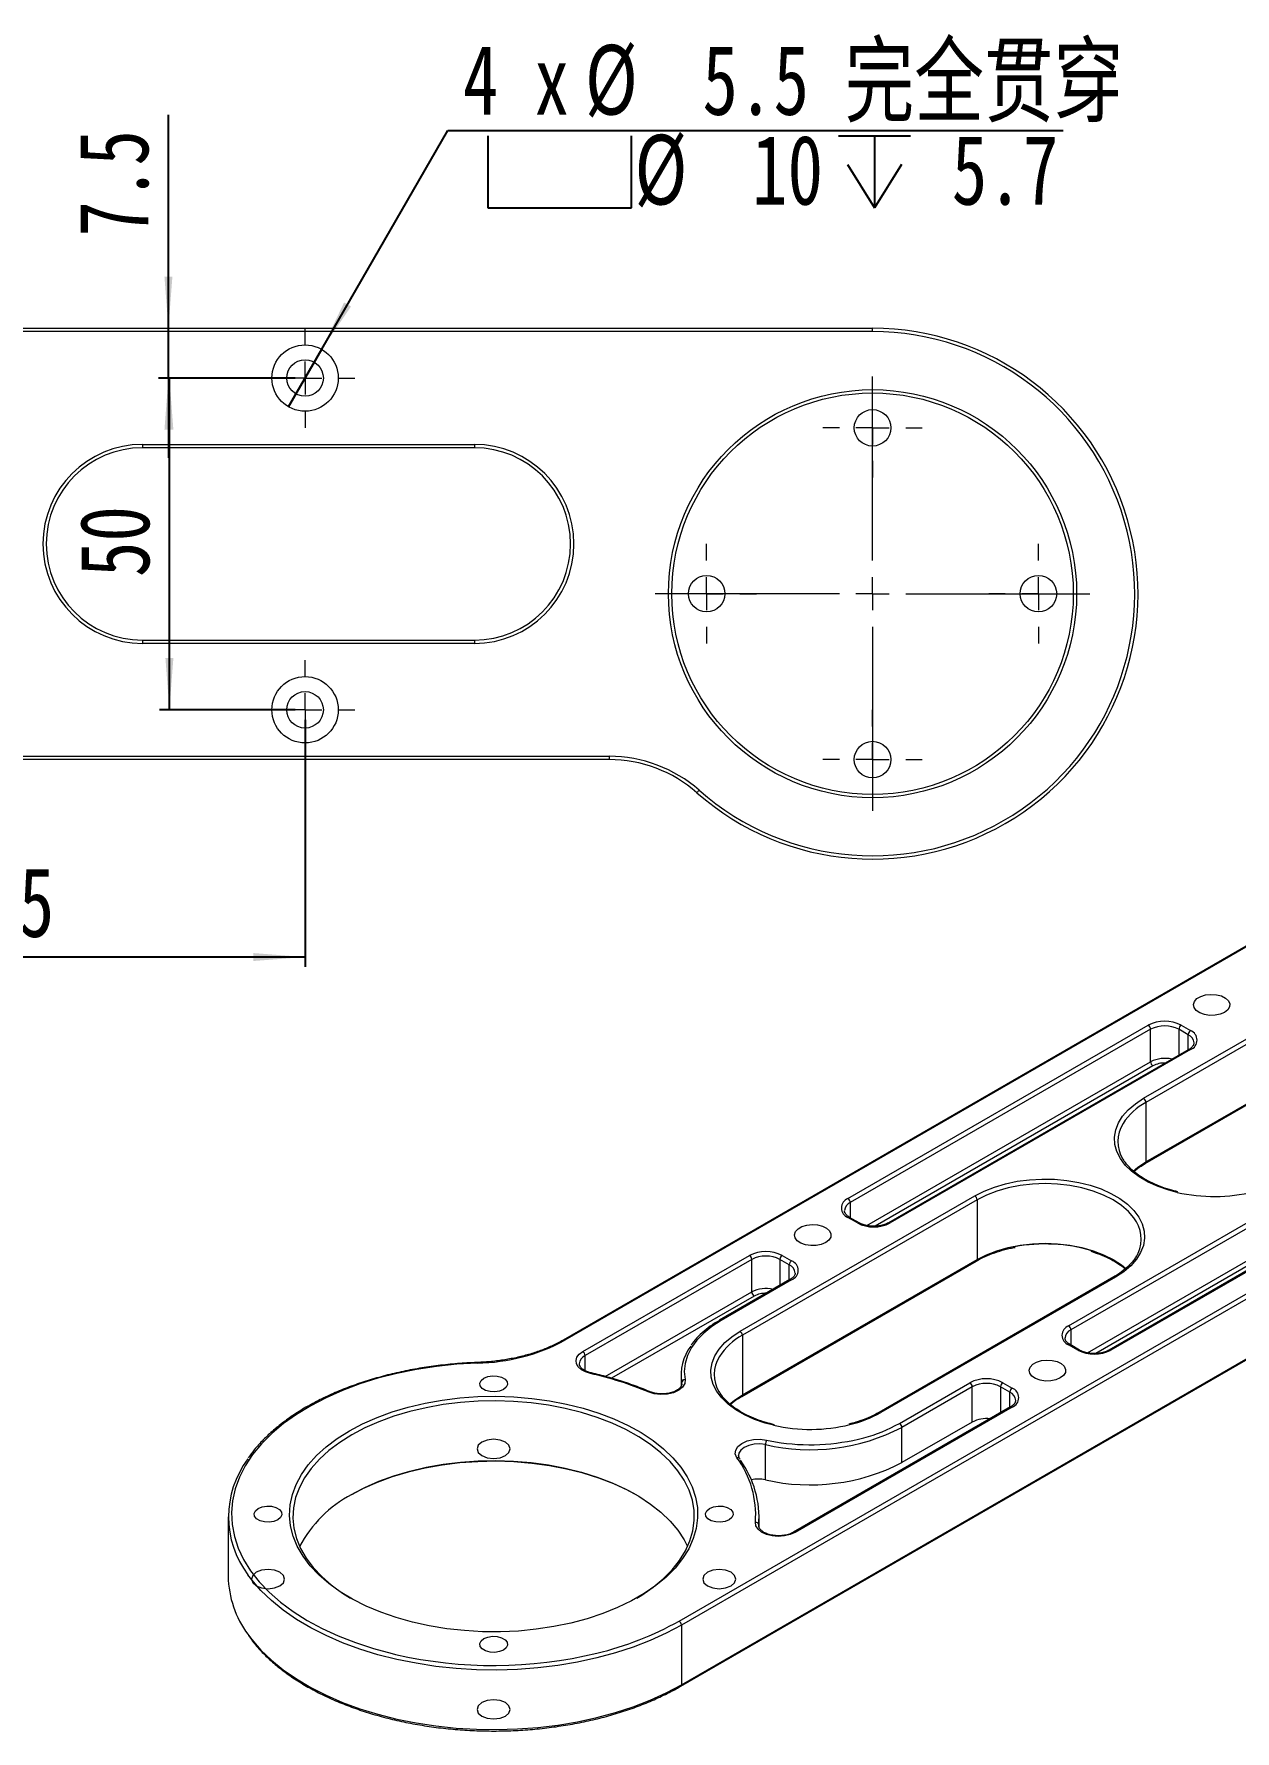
# Model space of a CAD drawing. Header units: millimetres. Extents: x 12 to 1160, y 8 to 1479.
# Drawn here: x 500.9 to 802.6, y 270.8 to 697.1 of the extents above; entities that cross this region are included whole.
import ezdxf

# ---------------------------------------------------------------- set-up
doc = ezdxf.new("R2010")
doc.units = ezdxf.units.MM
doc.linetypes.add('SLD-实线', pattern=[0])
doc.layers.add('标注层', color=96, linetype='SLD-实线')
doc.styles.add('SLDTEXTSTYLE0', font='HYSWLONGFANGSONG.TTF', dxfattribs={"bigfont": 'bigfont'})
doc.styles.add('SLDTEXTSTYLE3', font='HYSWLONGFANGSONG.TTF')
doc.dimstyles.new('SLDDIMSTYLE2', dxfattribs={"dimtxt": 17.5, "dimasz": 13, "dimexe": 0, "dimexo": 0.0625, "dimgap": 4.375, "dimtad": 1, "dimdec": 3, "dimlfac": 3, "dimrnd": 1e-09, "dimzin": 12, "dimdsep": 46, "dimtxsty": 'SLDTEXTSTYLE3', "dimsah": 1, "dimcen": 0.09, "dimadec": 0, "dimazin": 3, "dimtfac": 1, "dimtdec": 3, "dimtofl": 0, "dimtmove": 0, "dimatfit": 3, "dimfxl": 0, "dimfrac": 2, "dimtolj": 1, "dimtzin": 12, "dimarcsym": 0})
doc.dimstyles.new('SLDDIMSTYLE3', dxfattribs={"dimtxt": 17.5, "dimasz": 13, "dimexe": 0, "dimexo": 0.0625, "dimgap": 4.375, "dimtad": 1, "dimdec": 3, "dimlfac": 3, "dimrnd": 1e-09, "dimzin": 12, "dimdsep": 46, "dimtxsty": 'SLDTEXTSTYLE3', "dimsah": 1, "dimcen": 0.09, "dimadec": 0, "dimazin": 3, "dimtfac": 1, "dimtdec": 3, "dimtmove": 0, "dimatfit": 0, "dimfxl": 0, "dimfrac": 2, "dimtolj": 1, "dimtzin": 12, "dimarcsym": 0})
doc.dimstyles.new('SLDDIMSTYLE7', dxfattribs={"dimtxt": 17.5, "dimasz": 13, "dimexe": 0, "dimexo": 0.0625, "dimgap": 4.375, "dimtad": 0, "dimtih": 1, "dimtoh": 1, "dimdec": 0, "dimlfac": 3, "dimrnd": 1e-09, "dimzin": 12, "dimdsep": 46, "dimtxsty": 'SLDTEXTSTYLE3', "dimblk1": 'NONE', "dimsah": 1, "dimcen": 0, "dimadec": 0, "dimazin": 3, "dimtfac": 1, "dimtdec": 3, "dimtmove": 0, "dimatfit": 3, "dimldrblk": 'NONE', "dimfxl": 0, "dimfrac": 2, "dimtolj": 1, "dimtzin": 12, "dimarcsym": 0})

# ---------------------------------------------------------------- blocks, each defined once
blk = doc.blocks.new('_D_36')
at = {"layer": '标注层'}
for p, q in [((566.52, 610.69), (532.45, 610.69)), ((534.95, 527.36), (534.95, 610.69)), ((566.52, 527.36), (532.45, 527.36))]:
    blk.add_line(p, q, dxfattribs=at)
for points in [[(534.95, 610.69), (533.95, 597.69), (535.95, 597.69)], [(534.95, 527.36), (535.95, 540.36), (533.95, 540.36)]]:
    blk.add_solid(points, dxfattribs=at)
at = {"layer": '标注层', "insert": (512.39, 560.69, 0.17), "char_height": 17.5, "attachment_point": 1, "rotation": 90, "style": 'SLDTEXTSTYLE3'}
blk.add_mtext('50', dxfattribs=at)
blk = doc.blocks.new('_D_37')
at = {"layer": '标注层'}
for p, q in [((534.7, 623.19), (534.7, 676.84)), ((534.7, 610.69), (534.7, 623.19)), ((566.52, 610.69), (532.2, 610.69)), ((534.7, 610.69), (534.7, 590.69))]:
    blk.add_line(p, q, dxfattribs=at)
for points in [[(534.7, 623.19), (535.7, 636.19), (533.7, 636.19)], [(534.7, 610.69), (533.7, 597.69), (535.7, 597.69)]]:
    blk.add_solid(points, dxfattribs=at)
at = {"layer": '标注层', "insert": (512.14, 646.2, 0.17), "char_height": 17.5, "attachment_point": 1, "rotation": 90, "style": 'SLDTEXTSTYLE3'}
blk.add_mtext('7.5', dxfattribs=at)
blk = doc.blocks.new('_D_38')
at = {"layer": '标注层'}
for p, q in [((427.36, 524.86), (427.36, 462.76)), ((569.02, 524.86), (569.02, 462.76)), ((569.02, 465.26), (427.36, 465.26))]:
    blk.add_line(p, q, dxfattribs=at)
for points in [[(427.36, 465.26), (440.36, 464.26), (440.36, 466.26)], [(569.02, 465.26), (556.02, 466.26), (556.02, 464.26)]]:
    blk.add_solid(points, dxfattribs=at)
at = {"layer": '标注层', "insert": (488.19, 487.82, 0.17), "char_height": 17.5, "attachment_point": 1, "style": 'SLDTEXTSTYLE3'}
blk.add_mtext('85', dxfattribs=at)
blk = doc.blocks.new('SW_SYMBOL_HOLE_SPOT')
at = {"layer": '标注层', "color": 0}
for p, q in [((0, 4375), (0, 375)), ((8000, 375), (8000, 4375)), ((0, 375), (8000, 375))]:
    blk.add_line(p, q, dxfattribs=at)
blk = doc.blocks.new('SW_SYMBOL_HOLE_DEPTH')
at = {"layer": '标注层', "color": 0}
for p, q in [((0, 4375), (4000, 4375)), ((2000, 4375), (2000, 375)), ((500, 2775), (2000, 375)), ((3500, 2775), (2000, 375))]:
    blk.add_line(p, q, dxfattribs=at)
blk = doc.blocks.new('_D_40')
at = {"layer": '标注层'}
for p, q in [((573.19, 617.91), (604.9, 672.84)), ((604.9, 672.84), (759.42, 672.84)), ((564.86, 603.47), (573.19, 617.91))]:
    blk.add_line(p, q, dxfattribs=at)
blk.add_solid([(573.19, 617.91), (580.56, 628.67), (578.82, 629.67)], dxfattribs=at)
at = {"layer": '标注层', "xscale": 0.004511737089201878, "yscale": 0.004511737089201878, "zscale": 0.004511737089201878}
for name, p in [('SW_SYMBOL_HOLE_SPOT', (614.93, 651.78)), ('SW_SYMBOL_HOLE_DEPTH', (703, 651.78))]:
    blk.add_blockref(name, p, dxfattribs=at)
at = {"layer": '标注层', "char_height": 17.5, "attachment_point": 1}
for s, insert, style in [('%%c', (639.3, 694.39, 0.17), 'SLDTEXTSTYLE3'), (' 5.5 \\M+18AAE\\M+19153贯\\M+190FA', (659.87, 694.31, 0.17), 'SLDTEXTSTYLE0'), ('4 x ', (608.65, 694.31, 0.17), 'SLDTEXTSTYLE3'), ('%%c', (651.75, 671.81, 0.17), 'SLDTEXTSTYLE3'), (' 10 ', (672.32, 671.74, 0.17), 'SLDTEXTSTYLE3'), (' 5.7', (722.49, 671.74, 0.17), 'SLDTEXTSTYLE3')]:
    blk.add_mtext(s, dxfattribs=dict(at, insert=insert, style=style))
blk = doc.blocks.new('_NONE')
blk = doc.blocks.new('_D_41')
at = {"layer": '标注层'}
for p, q in [((242.31, 599.07), (182.01, 659.39)), ((182.01, 659.39), (350.21, 659.39)), ((247.26, 594.12), (242.31, 599.07))]:
    blk.add_line(p, q, dxfattribs=at)
blk.add_solid([(242.31, 599.07), (233.83, 608.97), (232.42, 607.56)], dxfattribs=at)
at = {"layer": '标注层', "char_height": 17.5, "attachment_point": 1}
for s, insert, style in [('4 x  M5 - 6H \\M+18AAE\\M+19153贯\\M+190FA', (185.76, 681.78, 0.17), 'SLDTEXTSTYLE0'), (' 4.2 \\M+18AAE\\M+19153贯\\M+190FA', (228.49, 659.21, 0.17), 'SLDTEXTSTYLE0'), ('%%c', (207.92, 659.28, 0.17), 'SLDTEXTSTYLE3')]:
    blk.add_mtext(s, dxfattribs=dict(at, insert=insert, style=style))
blk = doc.blocks.new('SW_CENTERMARKSYMBOL_8')
at = {"color": 0, "linetype": 'SLD-实线', "lineweight": 0}
for p, q in [((0, 8.33), (0, 54.58)), ((-8.33, 0), (-54.58, 0)), ((0, 0), (-4.17, 0)), ((0, 0), (0, 4.17)), ((0, 0), (0, -4.17)), ((0, 0), (4.17, 0)), ((8.33, 0), (54.58, 0)), ((0, -8.33), (0, -54.58))]:
    blk.add_line(p, q, dxfattribs=at)
blk = doc.blocks.new('SW_CENTERMARKSYMBOL_10')
at = {"color": 0, "linetype": 'SLD-实线', "lineweight": 0}
for p, q in [((0, 8.33), (0, 12.5)), ((-8.33, 0), (-12.5, 0)), ((0, 0), (-4.17, 0)), ((0, 0), (0, 4.17)), ((0, 0), (0, -4.17)), ((0, 0), (4.17, 0)), ((8.33, 0), (12.5, 0)), ((0, -8.33), (0, -12.5))]:
    blk.add_line(p, q, dxfattribs=at)
blk = doc.blocks.new('SW_CENTERMARKSYMBOL_11')
at = {"color": 0, "linetype": 'SLD-实线', "lineweight": 0}
for p, q in [((0, 8.33), (0, 12.5)), ((-8.33, 0), (-12.5, 0)), ((0, 0), (-4.17, 0)), ((0, 0), (0, 4.17)), ((0, 0), (0, -4.17)), ((0, 0), (4.17, 0)), ((8.33, 0), (12.5, 0)), ((0, -8.33), (0, -12.5))]:
    blk.add_line(p, q, dxfattribs=at)
blk = doc.blocks.new('SW_CENTERMARKSYMBOL_12')
at = {"color": 0, "linetype": 'SLD-实线', "lineweight": 0}
for p, q in [((0, 8.33), (0, 12.5)), ((-8.33, 0), (-12.5, 0)), ((0, 0), (-4.17, 0)), ((0, 0), (0, 4.17)), ((0, 0), (0, -4.17)), ((0, 0), (4.17, 0)), ((8.33, 0), (12.5, 0)), ((0, -8.33), (0, -12.5))]:
    blk.add_line(p, q, dxfattribs=at)
blk = doc.blocks.new('SW_CENTERMARKSYMBOL_13')
at = {"color": 0, "linetype": 'SLD-实线', "lineweight": 0}
for p, q in [((0, 8.33), (0, 12.5)), ((-8.33, 0), (-12.5, 0)), ((0, 0), (-4.17, 0)), ((0, 0), (0, 4.17)), ((0, 0), (0, -4.17)), ((0, 0), (4.17, 0)), ((8.33, 0), (12.5, 0)), ((0, -8.33), (0, -12.5))]:
    blk.add_line(p, q, dxfattribs=at)
blk = doc.blocks.new('SW_CENTERMARKSYMBOL_18')
at = {"color": 0, "linetype": 'SLD-实线', "lineweight": 0}
for p, q in [((0, 8.33), (0, 12.5)), ((-8.33, 0), (-12.5, 0)), ((0, 0), (-4.17, 0)), ((0, 0), (0, 4.17)), ((0, 0), (0, -4.17)), ((0, 0), (4.17, 0)), ((8.33, 0), (12.5, 0)), ((0, -8.33), (0, -12.5))]:
    blk.add_line(p, q, dxfattribs=at)
blk = doc.blocks.new('SW_CENTERMARKSYMBOL_19')
at = {"color": 0, "linetype": 'SLD-实线', "lineweight": 0}
for p, q in [((0, 8.33), (0, 12.5)), ((-8.33, 0), (-12.5, 0)), ((0, 0), (-4.17, 0)), ((0, 0), (0, 4.17)), ((0, 0), (0, -4.17)), ((0, 0), (4.17, 0)), ((8.33, 0), (12.5, 0)), ((0, -8.33), (0, -12.5))]:
    blk.add_line(p, q, dxfattribs=at)

msp = doc.modelspace()

# ---------------------------------------------------------------- linework, layer by layer
at = {"color": 7, "linetype": 'SLD-实线', "lineweight": 15}
for p, q in [((284.85786, 623.1911), (711.52454, 623.1911)), ((711.52454, 622.35777), (711.52454, 623.1911)), ((711.52454, 622.35777), (284.85786, 622.35777)), ((528.1912, 594.02444), (611.52454, 594.02444)), ((528.1912, 594.02444), (528.1912, 593.1911)), ((611.52454, 593.1911), (528.1912, 593.1911)), ((611.52454, 594.02444), (611.52454, 593.1911)), ((528.1912, 544.85777), (528.1912, 544.02444)), ((528.1912, 544.85777), (611.52454, 544.85777)), ((611.52454, 544.02444), (528.1912, 544.02444)), ((611.52454, 544.85777), (611.52454, 544.02444)), ((351.00165, 515.6911), (645.38075, 515.6911)), ((645.38075, 514.85777), (351.00165, 514.85777)), ((645.38075, 515.6911), (645.38075, 514.85777)), ((842.01402, 489.21303), (633.85656, 369.04629)), ((842.43065, 489.17177), (634.27319, 369.00503)), ((662.92719, 298.4631), (964.6261, 472.63017)), ((965.21535, 471.60955), (663.51644, 297.44248)), ((779.59982, 429.76874), (838.52539, 463.78575)), ((839.11464, 462.76513), (780.18907, 428.74812)), ((663.34382, 282.09103), (965.04273, 456.2581)), ((663.51644, 282.47257), (965.21535, 456.63964)), ((705.3536, 404.59616), (780.77833, 448.13793)), ((780.18907, 413.77821), (839.11464, 447.79522)), ((789.02791, 448.13793), (791.38493, 446.77725)), ((781.36759, 447.11731), (705.94286, 403.57554)), ((780.01645, 413.39667), (838.94202, 447.41368)), ((781.36759, 438.9519), (781.36759, 447.11731)), ((790.79567, 445.75662), (788.43865, 447.11731)), ((790.9683, 442.05612), (715.54357, 398.51435)), ((791.38493, 442.01487), (715.9602, 398.4731)), ((780.18907, 428.74812), (780.18907, 413.77821)), ((760.74363, 372.62017), (836.16836, 416.16194)), ((836.75762, 415.14132), (761.33289, 371.59955)), ((846.35833, 410.08014), (770.9336, 366.53837)), ((846.77496, 410.03888), (771.35024, 366.49711)), ((678.24784, 371.25949), (737.17341, 405.2765)), ((737.76267, 404.25588), (678.83709, 370.23887)), ((737.76267, 404.25588), (737.76267, 389.28597)), ((707.71063, 398.4731), (705.3536, 399.83378)), ((708.12726, 398.51436), (705.77024, 399.87504)), ((638.76398, 366.15479), (680.60487, 390.30902)), ((681.19412, 389.2884), (639.35324, 365.13417)), ((678.66447, 354.88742), (737.59004, 388.90443)), ((678.83709, 355.26896), (737.76267, 389.28597)), ((681.19412, 381.12299), (681.19412, 389.2884)), ((690.62221, 387.92772), (688.26519, 389.2884)), ((688.85444, 390.30902), (691.21147, 388.94834)), ((690.79484, 384.22721), (673.11716, 374.02211)), ((691.21147, 384.18596), (673.53379, 373.98085)), ((772.11212, 384.90756), (713.18654, 350.89055)), ((772.52875, 384.8663), (713.60318, 350.84929)), ((678.83709, 370.23887), (678.83709, 355.26896)), ((763.10066, 366.49711), (760.74363, 367.85779)), ((763.51729, 366.53837), (761.16027, 367.89905)), ((663.42551, 360.37394), (663.42551, 357.40599)), ((663.63831, 358.10484), (663.61027, 358.37625)), ((718.31722, 348.12793), (735.9949, 358.33303)), ((744.24448, 358.33303), (746.6015, 356.97235)), ((736.58415, 357.31241), (718.90648, 347.10731)), ((736.58415, 348.46655), (736.58415, 357.31241)), ((746.01224, 355.95173), (743.65522, 357.31241)), ((746.18487, 352.25123), (691.64668, 320.76701)), ((746.6015, 352.20997), (692.06332, 320.72575)), ((736.58415, 348.46655), (718.90648, 338.26145)), ((718.90648, 338.26145), (718.90648, 347.10731)), ((684.61698, 333.93864), (684.61698, 342.78449)), ((677.87721, 340.07843), (677.8789, 340.00338)), ((678.24991, 339.14513), (678.14834, 339.29912)), ((549.70933, 324.65609), (549.70933, 309.68617)), ((683.04266, 321.95364), (683.04266, 324.65609)), ((682.94579, 322.58204), (682.93852, 322.42649)), ((663.51644, 297.44248), (663.51644, 282.47257))]:
    msp.add_line(p, q, dxfattribs=at)
at = {"color": 8, "linetype": 'SLD-实线', "lineweight": 15}
for p, q in [((788.43865, 447.11731), (788.43865, 440.59579)), ((790.79567, 441.95647), (790.79567, 445.75662)), ((710.10088, 397.81051), (781.36759, 438.9519)), ((781.95684, 437.93128), (712.21377, 397.66946)), ((765.49091, 365.83452), (836.75762, 406.97591)), ((837.34687, 405.95529), (767.6038, 365.69347)), ((705.94286, 403.57554), (705.94286, 399.77538)), ((688.26519, 389.2884), (688.26519, 382.76688)), ((690.62221, 384.12756), (690.62221, 387.92772)), ((644.41869, 359.89299), (681.19412, 381.12299)), ((681.78338, 380.10237), (645.99671, 359.44317)), ((761.33289, 371.59955), (761.33289, 367.7994)), ((639.35324, 361.34663), (639.35324, 365.13417)), ((663.61027, 358.0588), (663.61027, 358.37625)), ((743.65522, 357.31241), (743.65522, 350.7909)), ((746.01224, 352.15157), (746.01224, 355.95173)), ((684.90695, 343.91596), (687.16465, 343.48715))]:
    msp.add_line(p, q, dxfattribs=at)
at = {"color": 7, "linetype": 'SLD-实线', "lineweight": 15, "flags": 128}
for points in [[(667.97987, 507.14943), (667.87234, 507.0275), (667.76895, 506.91026), (667.67364, 506.8022), (667.59012, 506.70749), (667.52158, 506.62977), (667.47064, 506.57201), (667.43927, 506.53644), (667.42868, 506.52444)], [(799.92914, 451.36954), (798.82988, 450.90119), (797.54032, 450.6407), (796.17506, 450.61121), (794.85539, 450.81534), (793.69858, 451.23496), (792.80741, 451.83277), (792.26107, 452.55567), (792.1081, 453.33941), (792.3621, 454.11436), (793.00049, 454.81167), (793.96656, 455.36937), (795.17445, 455.7379), (796.51685, 455.88453), (797.87449, 455.79622), (799.12671, 455.48083), (800.16227, 454.96637), (800.88914, 454.29855), (801.24274, 453.53672), (801.19166, 452.74857), (800.74042, 452.00413), (799.92914, 451.36954)], [(737.17341, 405.2765), (739.5284, 406.47507), (742.12504, 407.49379), (744.92238, 408.31661), (747.8763, 408.93054), (750.94022, 409.32591), (754.06581, 409.49647), (757.20379, 409.43954), (760.30466, 409.15602), (763.31953, 408.65037), (766.20084, 407.93058), (768.90316, 407.00799), (771.38388, 405.89715), (773.60386, 404.61558), (775.52809, 403.18349), (777.12624, 401.62348), (778.3731, 399.96013), (779.249, 398.21968), (779.74013, 396.42959), (779.83874, 394.61807), (779.54329, 392.81371), (778.85842, 391.04495), (777.79494, 389.33968), (776.36963, 387.72481), (774.60495, 386.22581), (772.52875, 384.8663)], [(699.75567, 393.54063), (698.65642, 393.07229), (697.36687, 392.81179), (696.0016, 392.7823), (694.68193, 392.98643), (693.52512, 393.40605), (692.63395, 394.00387), (692.08761, 394.72676), (691.93464, 395.5105), (692.18864, 396.28545), (692.82703, 396.98276), (693.79309, 397.54046), (695.00099, 397.90899), (696.34339, 398.05562), (697.70102, 397.96731), (698.95325, 397.65192), (699.9888, 397.13746), (700.71568, 396.46964), (701.06928, 395.70782), (701.0182, 394.91967), (700.56697, 394.17522), (699.75567, 393.54063)], [(673.53379, 373.98085), (671.18115, 372.46214), (669.13586, 370.80171), (667.42334, 369.02021), (666.06486, 367.13976), (665.0773, 365.18373), (664.47291, 363.1764), (664.25922, 361.14271), (664.43886, 359.10792)], [(640.73076, 360.645), (639.47048, 361.04486), (638.41794, 361.61055), (637.63713, 362.3077), (637.17549, 363.09395), (637.06107, 363.92149), (637.30083, 364.74006), (637.88021, 365.49988), (638.76398, 366.15479)], [(758.68124, 359.52363), (757.58198, 359.05528), (756.29243, 358.79479), (754.92716, 358.7653), (753.60749, 358.96943), (752.45069, 359.38905), (751.55952, 359.98686), (751.01317, 360.70975), (750.86021, 361.4935), (751.1142, 362.26845), (751.75259, 362.96575), (752.71866, 363.52345), (753.92656, 363.89199), (755.26896, 364.03862), (756.62659, 363.95031), (757.87881, 363.63491), (758.91437, 363.12045), (759.64124, 362.45264), (759.99485, 361.69081), (759.94377, 360.90266), (759.49253, 360.15822), (758.68124, 359.52363)], [(618.85088, 356.6208), (617.85517, 356.21831), (616.68105, 356.03669), (615.47013, 356.09785), (614.36849, 356.39441), (613.50897, 356.8906), (612.99526, 357.52656), (612.88932, 358.22561), (613.20392, 358.90341), (613.90113, 359.47822), (614.89684, 359.88071), (616.07095, 360.06233), (617.28186, 360.00117), (618.38352, 359.70461), (619.24303, 359.20842), (619.75674, 358.57245), (619.86268, 357.87341), (619.54808, 357.19561), (618.85088, 356.6208)], [(664.43886, 359.10792), (664.37585, 358.14037), (663.83854, 357.22316), (662.87137, 356.43213), (661.55428, 355.83265), (659.99618, 355.4743), (658.32584, 355.3867), (656.68137, 355.57708), (655.19871, 356.02972)], [(580.13677, 346.25699), (583.48141, 348.02408), (587.0835, 349.61361), (590.91483, 351.01314), (594.94544, 352.21171), (599.14376, 353.19994), (603.47695, 353.97011), (607.9111, 354.51618), (612.4115, 354.83388), (616.94291, 354.92072), (621.4699, 354.77603), (625.95702, 354.40094), (630.36915, 353.79837), (634.67177, 352.97305), (638.8312, 351.93144), (642.81488, 350.68169), (646.59165, 349.23358), (650.13194, 347.59844), (653.40804, 345.78907), (656.39432, 343.81964), (659.0674, 341.70554), (661.40636, 339.46334), (663.3929, 337.11058), (665.01146, 334.66567), (666.24938, 332.14774), (667.09699, 329.57651), (667.54763, 326.9721), (667.59778, 324.35488), (667.24706, 321.74535), (666.49819, 319.16392), (665.35705, 316.6308), (663.83258, 314.16583), (661.93669, 311.78827), (659.68422, 309.51674), (657.09281, 307.36903), (654.18273, 305.36194), (650.97678, 303.51118), (647.5, 301.83122), (643.77967, 300.33524), (639.84484, 299.03491), (635.72634, 297.94044), (631.4564, 297.06038), (627.06844, 296.40161), (622.5968, 295.96931), (618.07646, 295.76683), (613.54282, 295.79579), (609.03136, 296.05594), (604.57737, 296.54524), (600.21572, 297.25989), (595.98055, 298.19426), (591.905, 299.34106), (588.02097, 300.69132), (584.35887, 302.23446), (580.94734, 303.9584), (577.81307, 305.84965), (574.98063, 307.89342), (572.47216, 310.0737), (570.30729, 312.37343), (568.50296, 314.77461), (567.07332, 317.25846), (566.02953, 319.80553), (565.37977, 322.39589), (565.12914, 325.00927), (565.27957, 327.6252), (565.82991, 330.22323), (566.77582, 332.783), (568.10994, 335.2845), (569.8218, 337.70814), (571.89802, 340.03496), (574.32233, 342.24674), (577.07575, 344.32618), (580.13677, 346.25699)], [(652.32402, 304.24931), (653.56799, 305.00628), (656.43075, 306.98074), (658.98002, 309.09353), (661.19587, 311.32812), (663.06093, 313.66701), (664.56061, 316.09191), (665.6832, 318.58384), (666.41988, 321.12329), (666.7649, 323.69039), (666.71557, 326.26505), (666.27225, 328.82712), (665.43844, 331.35654), (664.22064, 333.83352), (662.62839, 336.23868), (660.67416, 338.55319), (658.37323, 340.75893), (655.74361, 342.83865), (652.80589, 344.77606), (649.58307, 346.55601), (646.10034, 348.16456), (642.38498, 349.58912), (638.46608, 350.81856), (634.37427, 351.84323), (630.14162, 352.65513), (625.80123, 353.24789), (621.38707, 353.61689), (616.93369, 353.75923), (612.47595, 353.6738), (608.04874, 353.36127), (603.6867, 352.82407), (599.42396, 352.06643), (595.2939, 351.09426), (591.32883, 349.91518), (587.5598, 348.53841), (584.01629, 346.97473), (580.72603, 345.23637)], [(580.72603, 345.23637), (577.71479, 343.33695), (575.00613, 341.29133), (572.62124, 339.11551), (570.57879, 336.82653), (568.89476, 334.4423), (567.58233, 331.98146), (566.6518, 329.46332), (566.11041, 326.90754), (565.96241, 324.33414), (566.20899, 321.76326), (566.84817, 319.21502), (567.87498, 316.70936), (569.2814, 314.26591), (571.05636, 311.90376), (573.18603, 309.64142), (575.65373, 307.49659), (578.44012, 305.48606), (580.42798, 304.24932)], [(677.46432, 339.50357), (677.06934, 340.44457), (677.15449, 341.41156), (677.71273, 342.32459), (678.69792, 343.10818), (680.0286, 343.69756), (681.59478, 344.044), (683.26697, 344.11886), (684.90695, 343.91596)], [(652.32402, 330.09295), (650.13194, 331.26763), (646.59165, 332.90276), (642.81488, 334.35087), (638.8312, 335.60063), (634.67177, 336.64224), (630.36915, 337.46755), (625.95702, 338.07012), (621.4699, 338.44522), (616.94291, 338.58991), (612.4115, 338.50307), (607.9111, 338.18536), (603.47695, 337.63929), (599.14376, 336.86912), (594.94544, 335.88089), (590.91483, 334.68232), (587.0835, 333.28279), (583.48141, 331.69326), (580.42799, 330.09295)], [(580.72603, 330.26646), (584.01629, 332.00482), (587.5598, 333.56849), (591.32883, 334.94526), (595.2939, 336.12435), (599.42396, 337.09651), (603.6867, 337.85416), (608.04874, 338.39135), (612.47595, 338.70388), (616.93369, 338.78932), (621.38707, 338.64697), (625.80123, 338.27798), (630.14162, 337.68521), (634.37427, 336.87331), (638.46608, 335.84864), (642.38498, 334.61921), (646.10034, 333.19464), (649.58307, 331.5861), (652.80589, 329.80614), (655.74361, 327.86873), (658.37323, 325.78902), (660.67416, 323.58328), (662.62839, 321.26877), (664.22064, 318.86361), (665.09694, 317.17113)], [(562.18421, 323.90783), (561.18849, 323.50533), (560.01438, 323.32372), (558.80346, 323.38488), (557.70181, 323.68143), (556.8423, 324.17762), (556.32859, 324.81359), (556.22266, 325.51264), (556.53725, 326.19044), (557.23446, 326.76525), (558.23016, 327.16774), (559.40429, 327.34936), (560.61521, 327.2882), (561.71684, 326.99164), (562.57636, 326.49545), (563.09008, 325.85949), (563.19602, 325.16044), (562.88141, 324.48263), (562.18421, 323.90783)], [(675.51754, 323.90783), (674.52183, 323.50534), (673.34772, 323.32372), (672.1368, 323.38488), (671.03515, 323.68144), (670.17564, 324.17763), (669.66192, 324.81359), (669.55599, 325.51264), (669.87059, 326.19044), (670.56779, 326.76525), (671.5635, 327.16774), (672.73762, 327.34936), (673.94853, 327.2882), (675.05018, 326.99164), (675.9097, 326.49545), (676.42341, 325.85948), (676.52935, 325.16044), (676.21475, 324.48264), (675.51754, 323.90783)], [(692.06332, 320.72575), (690.82487, 320.18055), (689.38068, 319.84396), (687.83369, 319.73997), (686.29417, 319.87599), (684.87186, 320.24232), (683.66817, 320.81286), (682.76887, 321.54692), (682.2381, 322.3922), (682.11366, 323.28841)], [(618.85088, 291.19486), (617.85516, 290.79236), (616.68105, 290.61075), (615.47013, 290.67191), (614.36848, 290.96846), (613.50896, 291.46465), (612.99526, 292.10062), (612.88932, 292.79967), (613.20391, 293.47747), (613.90113, 294.05228), (614.89683, 294.45477), (616.07095, 294.63639), (617.28187, 294.57523), (618.38351, 294.27867), (619.24302, 293.78248), (619.75675, 293.14652), (619.86268, 292.44747), (619.54807, 291.76966), (618.85088, 291.19486)]]:
    msp.add_lwpolyline(points, dxfattribs=at)
at = {"color": 8, "linetype": 'SLD-实线', "lineweight": 15, "flags": 128}
for points in [[(788.03487, 406.15398), (785.92772, 406.70446), (783.2254, 407.62706), (780.74469, 408.73789), (778.52471, 410.01946), (776.60047, 411.45155), (775.00232, 413.01156), (773.75547, 414.67491), (772.87957, 416.41536), (772.38844, 418.20545), (772.28982, 420.01697), (772.58528, 421.82133), (773.27014, 423.5901), (774.33362, 425.29536), (775.75893, 426.91023), (777.52361, 428.40924), (779.59982, 429.76874)], [(776.98442, 411.48916), (778.10478, 412.40618), (780.18907, 413.77821)], [(777.78754, 398.78542), (777.17817, 399.72981), (775.78003, 401.36651), (774.02378, 402.88385), (771.93949, 404.25588), (769.56281, 405.45912), (766.93441, 406.47297), (764.09926, 407.2801), (761.10587, 407.8667), (758.00546, 408.22271), (754.85108, 408.34207), (751.6967, 408.22271), (748.59628, 407.86669), (745.6029, 407.2801), (742.76775, 406.47297), (740.13934, 405.45911), (737.76267, 404.25588)], [(737.76267, 389.28597), (740.13934, 390.4892), (742.76775, 391.50306), (745.6029, 392.31019), (748.59628, 392.89678), (751.6967, 393.2528), (754.85108, 393.37215), (758.00546, 393.2528), (761.10587, 392.89678), (764.09926, 392.31019), (766.93441, 391.50306), (769.56281, 390.4892), (771.93949, 389.28596), (774.02378, 387.91394), (775.10866, 387.02849)], [(686.6829, 347.64473), (684.57575, 348.19522), (681.87343, 349.11781), (679.39271, 350.22864), (677.17273, 351.51021), (675.2485, 352.9423), (673.65035, 354.50232), (672.40349, 356.16566), (671.5276, 357.90611), (671.03646, 359.6962), (670.93785, 361.50772), (671.2333, 363.31208), (671.91817, 365.08085), (672.98165, 366.78611), (674.40697, 368.40098), (676.17163, 369.89999), (678.24784, 371.25949)], [(612.25333, 363.26672), (607.08983, 362.96133), (601.98406, 362.42205), (596.96776, 361.65224), (592.0721, 360.65668), (587.32753, 359.44156), (582.76352, 358.01444), (578.40846, 356.38417), (574.28942, 354.56091), (570.432, 352.55599), (566.86018, 350.38185), (563.59616, 348.05203), (560.66024, 345.58101), (558.07067, 342.98414), (555.84352, 340.27755), (553.99268, 337.4781), (552.52963, 334.60319), (551.46345, 331.67065), (550.80079, 328.69874), (550.54578, 325.70594), (550.69998, 322.71084), (551.26243, 319.73205), (552.22965, 316.78811), (553.59564, 313.89732), (555.35186, 311.07762), (557.48743, 308.34656), (559.98909, 305.72112), (562.84124, 303.21762), (566.0262, 300.85161), (569.52413, 298.63781), (573.31332, 296.58998), (577.37018, 294.72083), (581.66953, 293.04201), (586.18461, 291.56393), (590.88737, 290.2958), (591.72417, 290.09685)], [(640.91756, 360.77668), (640.90204, 360.77864), (640.84873, 360.76424), (640.7909, 360.71912), (640.73076, 360.645)], [(675.63245, 352.97991), (676.75281, 353.89693), (678.83709, 355.26896)], [(684.61698, 342.78449), (683.21129, 342.95841), (681.77799, 342.89425), (680.43554, 342.5973), (679.29496, 342.09212), (678.45051, 341.42047), (677.97203, 340.63787), (677.87721, 340.07843)], [(663.51644, 297.44248), (659.73603, 295.42256), (655.69676, 293.57718), (651.42272, 291.91735), (646.93943, 290.45297), (642.27368, 289.19279), (637.45333, 288.14434), (632.50712, 287.31386), (627.46461, 286.70634), (622.35591, 286.32538), (617.21149, 286.17326), (612.06209, 286.2509), (606.93846, 286.55782), (601.87116, 287.0922), (596.89046, 287.85085), (592.02609, 288.82923), (587.30709, 290.0215), (582.76164, 291.42055), (578.4169, 293.01804), (574.29876, 294.80439), (570.43183, 296.76898), (566.83921, 298.90006), (563.54234, 301.18491), (560.56088, 303.60988), (557.91265, 306.1605), (555.61349, 308.82156), (554.67958, 310.07462)], [(554.64778, 295.14962), (555.61349, 293.85164), (557.91265, 291.19059), (560.56088, 288.63996), (563.54234, 286.21499), (566.83921, 283.93014), (570.43183, 281.79906), (574.29876, 279.83448), (578.4169, 278.04812), (582.76164, 276.45064), (587.30709, 275.05159), (592.02609, 273.85931), (596.89046, 272.88094), (601.87116, 272.12229), (606.93846, 271.58791), (612.06209, 271.28098), (617.21149, 271.20335), (622.35591, 271.35547), (627.46461, 271.73642), (632.50712, 272.34395), (637.45333, 273.17443), (642.27368, 274.22287), (646.93943, 275.48305), (651.42272, 276.94744), (655.69676, 278.60727), (659.73603, 280.45265), (663.51644, 282.47257)]]:
    msp.add_lwpolyline(points, dxfattribs=at)
at = {"color": 7, "linetype": 'SLD-实线', "lineweight": 0, "flags": 128}
for points in [[(613.42972, 340.01784), (614.78149, 339.49643), (616.376, 339.31333), (617.97051, 339.49643), (619.32228, 340.01784), (620.2255, 340.7982), (620.54267, 341.71869), (620.2255, 342.63919), (619.32228, 343.41954), (617.97051, 343.94096), (616.376, 344.12406), (614.78149, 343.94096), (613.42972, 343.41954), (612.5265, 342.63919), (612.20933, 341.71869), (612.5265, 340.7982), (613.42972, 340.01784)], [(556.76306, 307.30487), (558.11482, 306.78346), (559.70933, 306.60036), (561.30385, 306.78346), (562.65561, 307.30487), (563.55883, 308.08523), (563.876, 309.00572), (563.55883, 309.92622), (562.65561, 310.70657), (561.30385, 311.22799), (559.70933, 311.41109), (558.11482, 311.22799), (556.76306, 310.70657), (555.85984, 309.92622), (555.54267, 309.00572), (555.85984, 308.08523), (556.76306, 307.30487)], [(670.09639, 307.30487), (671.44815, 306.78346), (673.04267, 306.60036), (674.63718, 306.78346), (675.98895, 307.30487), (676.89217, 308.08523), (677.20933, 309.00572), (676.89217, 309.92622), (675.98895, 310.70657), (674.63718, 311.22799), (673.04267, 311.41109), (671.44815, 311.22799), (670.09639, 310.70657), (669.19317, 309.92622), (668.876, 309.00572), (669.19317, 308.08523), (670.09639, 307.30487)], [(613.42972, 274.5919), (614.78149, 274.07048), (616.376, 273.88739), (617.97051, 274.07048), (619.32228, 274.5919), (620.2255, 275.37226), (620.54267, 276.29275), (620.2255, 277.21325), (619.32228, 277.9936), (617.97051, 278.51502), (616.376, 278.69812), (614.78149, 278.51502), (613.42972, 277.9936), (612.5265, 277.21325), (612.20933, 276.29275), (612.5265, 275.37226), (613.42972, 274.5919)]]:
    msp.add_lwpolyline(points, dxfattribs=at)
at = {"color": 7, "linetype": 'SLD-实线', "lineweight": 15}
for centre, radius in [((569.02453, 610.6911), 8.33333), ((569.02453, 610.6911), 4.58333), ((711.52453, 556.52443), 51.25), ((711.52453, 556.52443), 50.41667), ((711.52453, 598.1911), 4.58333), ((669.85787, 556.52443), 4.58333), ((753.1912, 556.52443), 4.58333), ((569.02453, 527.35777), 8.33333), ((569.02453, 527.35777), 4.58333), ((711.52453, 514.85777), 4.58333)]:
    msp.add_circle(centre, radius, dxfattribs=at)
for centre, radius, start, end in [((711.52453, 556.52443), 66.66667, 228.5903779, 90), ((711.52453, 556.52443), 65.83333, 228.5903779, 90), ((528.1912, 569.02443), 25, 90, 270), ((528.1912, 569.02443), 24.16667, 90, 270), ((611.52453, 569.02443), 25, 270, 90), ((611.52453, 569.02443), 24.16667, 270, 90), ((645.38075, 481.52443), 34.16667, 48.5903779, 90), ((645.38075, 481.52443), 33.33333, 48.5903779, 90), ((784.90312, 440.1771), 8.96597, 62.6097053, 117.3902947), ((780.08823, 447.05909), 1.28068, 2.6055997, 57.3944621), ((784.90312, 440.29376), 7.6851, 62.60966, 117.39034), ((789.718, 447.05909), 1.28067, 122.6054575, 177.3944807), ((792.07502, 445.69841), 1.28067, 122.6054575, 177.3944807), ((790.48119, 444.39606), 2.54692, 290.783468, 69.216532), ((782.64693, 439.01011), 1.28067, 182.6053937, 237.3945487), ((778.90972, 428.68991), 1.28067, 2.605446, 57.3945233), ((781.77366, 418.88573), 8.63584, 148.1920524, 210.6077863), ((736.48332, 404.19766), 1.28067, 2.605446, 57.3945233), ((797.27124, 446.98627), 41.8639, 257.254048, 283.6956857), ((706.25735, 402.21497), 2.54692, 110.7834883, 249.2165117), ((704.66351, 403.51732), 1.28068, 2.6055997, 57.3944621), ((711.83541, 406.43392), 8.96597, 242.6096955, 297.3903045), ((770.3549, 394.38841), 8.63584, 328.1920635, 30.6077841), ((754.82043, 351.6497), 41.5356, 73.5521405, 100.5585797), ((684.72966, 382.3482), 8.96596, 62.6096823, 117.3903177), ((679.91477, 389.23018), 1.28068, 2.6055997, 57.3944621), ((684.72966, 382.46485), 7.6851, 62.60966, 117.39034), ((689.54454, 389.23018), 1.28068, 122.6056183, 177.39432), ((691.90157, 387.86949), 1.28068, 122.6056183, 177.39432), ((690.30773, 386.56715), 2.54692, 290.7834227, 69.2165773), ((682.47347, 381.1812), 1.28067, 182.6053937, 237.3945487), ((677.55775, 370.18066), 1.28067, 2.605446, 57.3945233), ((761.64738, 370.23898), 2.54692, 110.7834883, 249.2165117), ((760.05354, 371.54133), 1.28068, 2.6055997, 57.3944621), ((611.43129, 411.53919), 48.27946, 270.9755967, 298.2369052), ((675.48567, 360.28614), 12.028, 143.1577628, 189.1364858), ((638.07389, 365.07595), 1.28068, 2.6055997, 57.3944621), ((680.42169, 360.37648), 8.63584, 148.1920272, 210.6077836), ((767.22545, 374.45794), 8.96597, 242.6097167, 297.3902833), ((621.26541, 274.64058), 88.1797, 67.3674415, 77.2471254), ((664.42874, 358.28438), 0.82361, 89.2953283, 173.5955487), ((740.11969, 350.37222), 8.96596, 62.6096823, 117.3903177), ((735.3048, 357.25419), 1.28068, 2.6055997, 57.3944621), ((740.11969, 350.48886), 7.6851, 62.60966, 117.39034), ((744.93457, 357.25419), 1.28068, 122.6056183, 177.39432), ((747.2916, 355.89351), 1.28068, 122.6056183, 177.39432), ((745.69776, 354.59116), 2.54692, 290.7834656, 69.2165344), ((695.85123, 391.82925), 50.31497, 257.0983322, 297.2722044), ((695.91928, 388.4769), 41.86378, 257.2540055, 283.6957132), ((717.62713, 347.04909), 1.28068, 2.6055997, 57.3944621), ((740.06874, 341.82534), 7.49987, 82.7675599, 117.6855978), ((687.01906, 342.77179), 2.40211, 151.5547217, 179.6969704), ((695.90021, 395.75279), 52.99063, 260.5114181, 284.6819942), ((573.98951, 324.65427), 24.19586, 143.1139259, 217.0540453), ((657.93229, 325.12906), 24.25133, 355.647128, 36.3510375), ((658.4986, 324.45012), 24.51846, 355.630341, 35.9603418), ((695.85123, 382.98339), 50.31497, 257.0983322, 297.2722044), ((682.87773, 325.68456), 8.43533, 78.1010114, 102.3060825), ((595.0506, 302.89753), 30.89096, 117.6270269, 152.4796392), ((682.15439, 322.49308), 0.79638, 6.4138606, 92.9314022), ((574.92935, 310.14694), 25.22422, 181.0466654, 216.4812719), ((662.23711, 297.38427), 1.28066, 2.6052384, 57.3945769), ((616.3633, 397.60278), 110.2933, 257.0913983, 283.6107541)]:
    msp.add_arc(centre, radius, start, end, dxfattribs=at)
at = {"color": 8, "linetype": 'SLD-实线', "lineweight": 15}
for centre, radius, start, end in [((789.80985, 443.50535), 2.45766, 4.4688067, 66.3515453), ((784.9153, 432.0778), 7.7356, 76.5431183, 117.2982305), ((791.14083, 441.67413), 0.41915, 54.3825154, 114.3070561), ((784.81228, 432.52262), 6.11614, 87.855188, 117.8313101), ((787.43603, 415.12291), 15.43259, 118.0075654, 147.4003785), ((779.79321, 413.72761), 0.39908, 303.7658783, 7.2835936), ((706.98564, 401.27912), 2.52209, 114.4224109, 173.7593053), ((705.5977, 399.49304), 0.41915, 65.6929901, 125.6177244), ((707.95481, 398.13213), 0.41939, 65.8016857, 125.6083046), ((715.71582, 398.13158), 0.41995, 54.4137181, 113.949955), ((689.63639, 385.67644), 2.45766, 4.4688067, 66.3515453), ((737.36625, 389.2355), 0.39962, 304.0574081, 7.2548543), ((690.96737, 383.84522), 0.41915, 54.3825154, 114.3070561), ((772.28465, 384.52556), 0.41915, 54.3826385, 114.3066471), ((684.74184, 374.24893), 7.73557, 76.5430313, 117.2983176), ((684.63882, 374.69372), 6.11613, 87.8551661, 117.8313321), ((673.28968, 373.64008), 0.41919, 54.3840129, 114.2910245), ((762.37568, 369.30313), 2.52209, 114.4224109, 173.7593053), ((634.03142, 368.68732), 0.39925, 52.7302308, 116.0776815), ((686.08401, 356.61372), 15.43252, 118.0075185, 147.4004458), ((760.98773, 367.51706), 0.41915, 65.6929901, 125.6177244), ((611.97626, 363.29101), 0.27812, 354.9909463, 27.4138978), ((640.28447, 362.92438), 2.39799, 112.851179, 177.1297065), ((763.34234, 366.18006), 0.39866, 63.8236966, 127.317894), ((771.10585, 366.15559), 0.41996, 54.4137044, 113.9495409), ((655.43331, 355.80353), 0.32588, 73.9252781, 136.0474079), ((678.44124, 355.21836), 0.39908, 303.7658783, 7.2835936), ((745.0263, 353.70037), 2.45778, 4.4705721, 66.3497799), ((698.53583, 377.85741), 30.92675, 283.6441483, 299.1563626), ((713.35908, 350.50857), 0.41913, 54.3818158, 114.3138816), ((746.3574, 351.86924), 0.41915, 54.3822756, 114.3070099), ((699.5305, 381.64146), 38.42002, 284.7786554, 299.2737343), ((677.65706, 338.90205), 0.63165, 38.9166049, 107.766312), ((691.8191, 320.38469), 0.41948, 54.3949751, 114.1555065), ((623.9839, 367.6975), 79.43539, 283.3444917, 299.3570858), ((663.12234, 282.42106), 0.39746, 303.8523375, 7.4454743)]:
    msp.add_arc(centre, radius, start, end, dxfattribs=at)
at = {"color": 7, "linetype": 'SLD-实线', "lineweight": 15}
for points, knots in [([(792.2305, 443.70539), (792.23746, 443.636), (792.26097, 443.40166), (792.05377, 442.98306), (791.61143, 442.46752), (791.16047, 442.17905), (790.9683, 442.05612)], [0, 0, 0, 0, 0.137232959, 0.463414487, 0.771339272, 1, 1, 1, 1]), ([(788.21746, 406.30535), (787.51681, 406.47177), (785.91625, 406.85193), (783.60119, 407.65882), (781.2882, 408.67121), (779.21844, 409.83497), (777.41012, 411.12211), (775.9111, 412.51538), (774.86724, 413.73635), (774.45317, 414.50066), (774.31477, 414.75611)], [0, 0, 0, 0, 0.107183036, 0.244844491, 0.382330903, 0.519632603, 0.656782892, 0.793882518, 0.931110311, 1, 1, 1, 1]), ([(777.16849, 411.40923), (777.18337, 411.42354), (777.68629, 411.90737), (778.65731, 412.57273), (779.6682, 413.18555), (780.01645, 413.39667)], [0, 0, 0, 0, 0.0195869132, 0.6622505205, 1, 1, 1, 1]), ([(705.77024, 399.87504), (705.62746, 399.96401), (705.21188, 400.22298), (704.74621, 400.70503), (704.49126, 401.1766), (704.50333, 401.44144), (704.50804, 401.54473)], [0, 0, 0, 0, 0.164956021, 0.480132467, 0.797251648, 1, 1, 1, 1]), ([(715.54357, 398.51435), (715.38591, 398.43011), (714.92287, 398.18268), (713.96921, 397.86347), (712.69261, 397.64676), (711.344, 397.61986), (710.03494, 397.78755), (708.92858, 398.10154), (708.37017, 398.38922), (708.12726, 398.51436)], [0, 0, 0, 0, 0.081358775, 0.238944895, 0.397994527, 0.558027084, 0.718235507, 0.877435775, 1, 1, 1, 1]), ([(737.59004, 388.90443), (737.95288, 389.10605), (739.00857, 389.6927), (740.94133, 390.55866), (743.43762, 391.42165), (745.59422, 392.0139), (746.94412, 392.24539), (747.3602, 392.31674)], [0, 0, 0, 0, 0.131796178, 0.383469375, 0.635439553, 0.887631979, 1, 1, 1, 1]), ([(766.3328, 391.3571), (767.06507, 391.12121), (768.64433, 390.61248), (770.84104, 389.63054), (772.89539, 388.46523), (774.27159, 387.54014), (774.86381, 386.98519), (774.96007, 386.89499)], [0, 0, 0, 0, 0.213240307, 0.459887429, 0.706203116, 0.952247176, 1, 1, 1, 1]), ([(777.73527, 390.10823), (777.67719, 389.99495), (777.35291, 389.36254), (776.43062, 388.25936), (774.97044, 386.8379), (773.48062, 385.72861), (772.46276, 385.11793), (772.11212, 384.90756)], [0, 0, 0, 0, 0.0587495132, 0.3279825992, 0.5948097091, 0.8604131073, 1, 1, 1, 1]), ([(692.05703, 385.87649), (692.064, 385.80709), (692.08751, 385.57276), (691.88031, 385.15416), (691.43797, 384.63861), (690.98701, 384.35014), (690.79484, 384.22721)], [0, 0, 0, 0, 0.1372329342, 0.4634131593, 0.7713393132, 1, 1, 1, 1]), ([(673.11716, 374.02211), (672.6974, 373.77139), (671.48053, 373.04457), (669.65829, 371.72999), (667.79781, 370.0384), (666.56961, 368.71467), (666.07207, 367.9337), (665.9792, 367.78793)], [0, 0, 0, 0, 0.1402126, 0.406472131, 0.67286894, 0.938939087, 1, 1, 1, 1]), ([(633.85656, 369.04629), (633.42937, 368.80748), (632.18752, 368.11325), (629.9442, 367.07427), (627.08261, 365.98646), (624.02245, 365.09677), (621.90882, 364.56456), (620.79971, 364.38599), (620.79315, 364.38494)], [0, 0, 0, 0, 0.115648096, 0.336186722, 0.556897307, 0.777728716, 0.99868496, 1, 1, 1, 1]), ([(761.16027, 367.89905), (761.01749, 367.98802), (760.60191, 368.24699), (760.13624, 368.72905), (759.88129, 369.20062), (759.89336, 369.46546), (759.89807, 369.56875)], [0, 0, 0, 0, 0.1649567666, 0.4801324865, 0.797251655, 1, 1, 1, 1]), ([(612.22316, 363.41905), (611.37201, 363.38247), (608.90453, 363.27643), (604.84494, 362.94413), (600.08493, 362.35703), (595.41105, 361.56708), (590.84801, 360.58189), (586.41998, 359.4055), (582.15037, 358.04411), (578.06181, 356.5045), (574.17595, 354.79444), (570.51359, 352.92246), (567.09408, 350.89801), (563.93692, 348.73101), (561.05583, 346.43346), (558.48043, 344.01369), (556.35492, 341.69398), (555.24188, 340.14362), (554.75944, 339.47163)], [0, 0, 0, 0, 0.0343965275, 0.0997151634, 0.1650486701, 0.2303895652, 0.2957405427, 0.3611037922, 0.4264816871, 0.4918763766, 0.5572888109, 0.6227196201, 0.6881671123, 0.7536272036, 0.8190908257, 0.8845405899, 0.949954302, 1, 1, 1, 1]), ([(620.79315, 364.38494), (619.70276, 364.19497), (617.51503, 363.81383), (614.62839, 363.53101), (612.85443, 363.44844), (612.22316, 363.41905)], [0, 0, 0, 0, 0.390270175, 0.783026996, 1, 1, 1, 1]), ([(640.91745, 360.7767), (640.71117, 360.82955), (640.10886, 360.98385), (639.24496, 361.35814), (638.46921, 361.89865), (638.03183, 362.47284), (637.86746, 362.83892), (637.90231, 363.03508), (637.9074, 363.06376)], [0, 0, 0, 0, 0.111752815, 0.326298994, 0.538335407, 0.748871008, 0.963281511, 1, 1, 1, 1]), ([(770.9336, 366.53837), (770.77594, 366.45412), (770.31291, 366.20669), (769.35923, 365.88749), (768.08264, 365.67078), (766.73403, 365.64388), (765.42498, 365.81157), (764.31861, 366.12555), (763.7602, 366.41323), (763.51729, 366.53837)], [0, 0, 0, 0, 0.0813587835, 0.2389450097, 0.3979944941, 0.5580272048, 0.7182356541, 0.8774361265, 1, 1, 1, 1]), ([(655.5224, 356.11716), (654.82503, 356.40408), (652.80332, 357.23587), (649.30259, 358.47877), (645.12627, 359.75481), (642.27333, 360.4475), (640.91745, 360.7767)], [0, 0, 0, 0, 0.1534263369, 0.444790647, 0.7361338657, 1, 1, 1, 1]), ([(663.63298, 358.09293), (663.63496, 358.07081), (663.65239, 357.87553), (663.53961, 357.51589), (663.12001, 356.93621), (662.37803, 356.38361), (661.35064, 355.92656), (660.13396, 355.62473), (658.80673, 355.50356), (657.46747, 355.57803), (656.34788, 355.80299), (655.75428, 356.02891), (655.5224, 356.11716)], [0, 0, 0, 0, 0.015142418, 0.13369018, 0.241267269, 0.356509481, 0.469721084, 0.583162037, 0.697464207, 0.812195438, 0.926635777, 1, 1, 1, 1]), ([(686.86549, 347.7961), (686.16483, 347.96252), (684.56428, 348.34268), (682.24922, 349.14958), (679.93622, 350.16196), (677.86648, 351.32572), (676.05814, 352.61286), (674.55913, 354.00613), (673.51526, 355.2271), (673.10119, 355.99141), (672.9628, 356.24686)], [0, 0, 0, 0, 0.107183041, 0.244844443, 0.382330875, 0.519632565, 0.656782825, 0.793882402, 0.931110147, 1, 1, 1, 1]), ([(675.81652, 352.89998), (675.8314, 352.91429), (676.33431, 353.39813), (677.30534, 354.06348), (678.31623, 354.67631), (678.66447, 354.88742)], [0, 0, 0, 0, 0.0195856276, 0.6622519996, 1, 1, 1, 1]), ([(747.44706, 353.9005), (747.45403, 353.83111), (747.47754, 353.59677), (747.27034, 353.17817), (746.828, 352.66263), (746.37704, 352.37416), (746.18487, 352.25123)], [0, 0, 0, 0, 0.137233679, 0.463413324, 0.771339476, 1, 1, 1, 1]), ([(713.18654, 350.89055), (712.82385, 350.68872), (711.76858, 350.1015), (709.83044, 349.24293), (707.65342, 348.45622), (706.18608, 348.09409), (705.61286, 347.95262)], [0, 0, 0, 0, 0.16537041, 0.481155894, 0.797312739, 1, 1, 1, 1]), ([(678.14834, 339.29912), (678.08946, 339.39247), (677.92699, 339.65006), (677.90683, 339.87984), (677.89399, 340.02635)], [0, 0, 0, 0, 0.362391723, 1, 1, 1, 1]), ([(691.64668, 320.76701), (691.48902, 320.68276), (691.02598, 320.43532), (690.07237, 320.11614), (688.7955, 319.89934), (687.44792, 319.87279), (686.135, 320.03918), (684.956, 320.3826), (683.99931, 320.86472), (683.33546, 321.42719), (682.96304, 322.00617), (682.9502, 322.34866), (682.94338, 322.5304)], [0, 0, 0, 0, 0.053532219, 0.157219403, 0.26186937, 0.36716627, 0.472579061, 0.577328233, 0.680818185, 0.782884724, 0.88478787, 1, 1, 1, 1]), ([(554.77866, 294.86178), (555.10755, 294.38551), (556.04426, 293.0291), (557.9446, 290.88896), (560.43995, 288.44944), (563.25074, 286.12807), (566.34116, 283.93228), (569.69965, 281.87536), (573.30619, 279.96776), (577.14156, 278.21956), (581.18496, 276.63971), (585.41477, 275.23625), (589.80847, 274.01634), (594.34271, 272.98614), (598.99347, 272.15091), (603.73611, 271.5149), (608.54556, 271.08131), (613.39637, 270.85236), (618.26291, 270.82922), (623.11942, 271.012), (627.94022, 271.39975), (632.69981, 271.99049), (637.37305, 272.78122), (641.93523, 273.76792), (646.36227, 274.94556), (650.63056, 276.3083), (654.71833, 277.84883), (658.60068, 279.56113), (661.43792, 281.00673), (662.9715, 281.87921), (663.34382, 282.09103)], [0, 0, 0, 0, 0.02008571, 0.057204075, 0.094384128, 0.131606883, 0.168855503, 0.206116876, 0.243381086, 0.280641572, 0.317895606, 0.355142, 0.392380619, 0.429611918, 0.466836878, 0.504056696, 0.541272533, 0.578485886, 0.615698154, 0.652910752, 0.690124596, 0.727341257, 0.764562159, 0.80178882, 0.839022577, 0.876264579, 0.913516139, 0.950777736, 0.988049836, 1, 1, 1, 1])]:
    msp.add_open_spline(points, degree=3, knots=knots, dxfattribs=at)

# ---------------------------------------------------------------- block references
at = {"color": 7, "linetype": 'Continuous', "lineweight": 0}
for name, p in [('SW_CENTERMARKSYMBOL_19', (569.02453, 610.6911)), ('SW_CENTERMARKSYMBOL_8', (711.52453, 556.52443)), ('SW_CENTERMARKSYMBOL_12', (711.52453, 598.1911)), ('SW_CENTERMARKSYMBOL_13', (669.85787, 556.52443)), ('SW_CENTERMARKSYMBOL_11', (753.1912, 556.52443)), ('SW_CENTERMARKSYMBOL_18', (569.02453, 527.35777)), ('SW_CENTERMARKSYMBOL_10', (711.52453, 514.85777))]:
    msp.add_blockref(name, p, dxfattribs=at)

# ---------------------------------------------------------------- dimensions: what is measured, and where the dimension line sits
at = {"layer": '标注层'}
for p1, p2, text, picture, middle in [((564.85874, 603.47372), (573.19033, 617.90848), '<> x %%c 5.5 完全贯穿\\P{\\fGDT;v}%%c 10 {\\fGDT;x} 5.7\\P', '_D_40', (684.03551, 671.75491)), ((247.26302, 594.1186), (242.31395, 599.06903), '<> x  M5 - 6H 完全贯穿\\P%%c 4.2 完全贯穿\\P', '_D_41', (267.98093, 658.76738))]:
    dim = msp.add_diameter_dim_2p(p1=p1, p2=p2, text=text, dimstyle='SLDDIMSTYLE7', override={"dimpost": '<>'}, dxfattribs=at)
    dim.commit()
    dim.dimension.update_dxf_attribs({"geometry": picture, "text_midpoint": middle, "dimtype": 163})
for base, p1, p2, dimstyle, picture, middle in [((534.69608, 623.1911), (569.02453, 610.6911), (711.52453, 623.1911), 'SLDDIMSTYLE3', '_D_37', (534.69608, 661.51996)), ((534.95277, 610.6911), (569.02453, 527.35777), (569.02453, 610.6911), 'SLDDIMSTYLE2', '_D_36', (534.95277, 572.19605))]:
    dim = msp.add_linear_dim(base=base, p1=p1, p2=p2, angle=90, dimstyle=dimstyle, dxfattribs=at)
    dim.commit()
    dim.dimension.update_dxf_attribs({"geometry": picture, "text_midpoint": middle, "dimtype": 160})
dim = msp.add_linear_dim(base=(427.35787, 465.25972), p1=(569.02453, 527.35777), p2=(427.35787, 527.35777), dimstyle='SLDDIMSTYLE2', dxfattribs=at)
dim.commit()
dim.dimension.update_dxf_attribs({"geometry": '_D_38', "text_midpoint": (499.688, 465.25972), "dimtype": 160})

doc.saveas('drawing.dxf')
